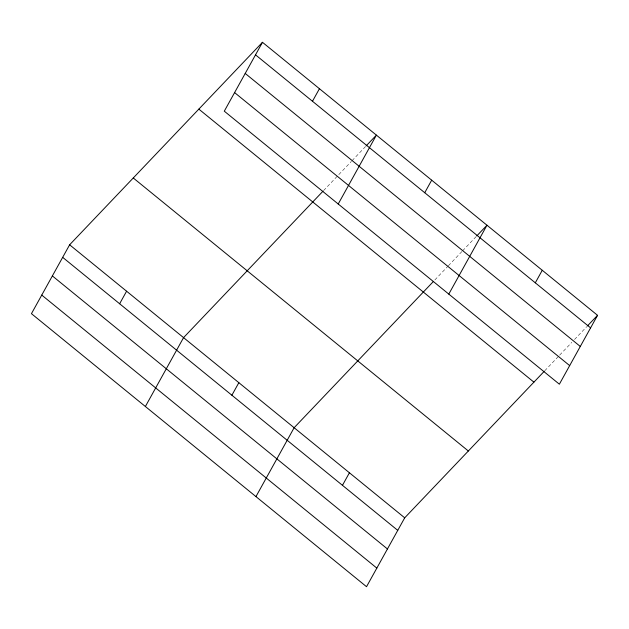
<?xml version="1.0" encoding="UTF-8"?>
<svg xmlns="http://www.w3.org/2000/svg" width="629" height="629" viewBox="0 0 629 629"><rect width="100%" height="100%" fill="white"/><g stroke="black" fill="none" stroke-linecap="round" stroke-linejoin="round"><path stroke-width="0.47" stroke-dasharray="3.15 2.36" d="M323.589 190.579L351.352 161.433M352.028 160.717L365.567 146.502M434.843 279.968L447.706 266.46M448.383 265.745L461.922 251.529M462.598 250.822L476.145 236.598M544.745 370.78L558.961 355.849M559.637 355.133L571.824 342.341M574.529 339.495L586.715 326.703"/><path stroke-width="0.94" d="M262.474 42.3L224.294 111.176L559.37 384.201L597.55 315.326L262.474 42.3L69.63 244.799L31.45 313.674L366.526 586.7L404.706 517.824L544.069 371.487M119.636 303.76L126.594 291.211M312.479 101.261L319.438 88.713M145.378 406.507L183.558 337.631L322.913 191.287M231.889 395.224L238.847 382.676M338.221 204L376.401 135.125L366.243 145.786M255.956 496.603L294.128 427.728L433.491 281.391M424.732 192.726L431.683 180.177M342.467 485.329L349.417 472.78M448.791 294.105L486.972 225.229L476.821 235.891M535.303 282.822L542.261 270.273M587.392 325.987L597.55 315.326M255.516 54.849L590.592 327.874M245.208 73.436L580.292 346.461M234.593 92.589L569.677 365.614M198.835 109.124L533.911 382.149M133.269 177.976L468.346 451.001M69.63 244.799L404.706 517.824M62.672 257.347L397.748 530.373M52.372 275.934L387.448 548.968M41.75 295.087L376.834 568.113"/></g></svg>
